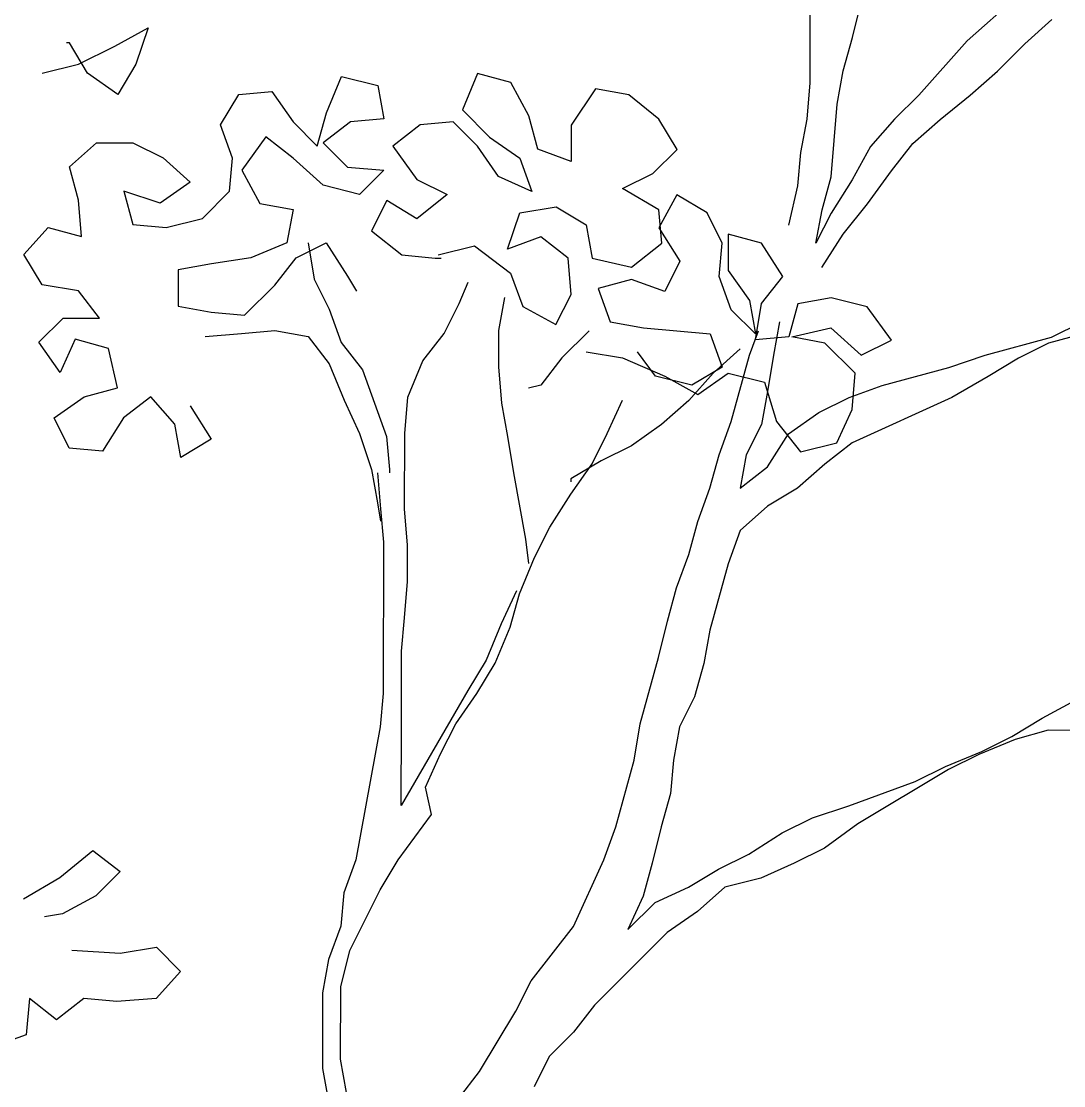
# Model space of a CAD drawing. Header units: millimetres. Extents: x 684983 to 685377, y 990360 to 990509.
# Drawn here: x 685180.149 to 685180.768, y 990434.495 to 990435.127 of the extents above; entities that cross this region are included whole.
import ezdxf

# ---------------------------------------------------------------- set-up
doc = ezdxf.new("R2010")
doc.units = ezdxf.units.MM
doc.layers.add('JACK  FRUIT TREE', color=7, linetype='Continuous')

# ---------------------------------------------------------------- blocks, each defined once
blk = doc.blocks.new('JT')
for p, q in [((0.38565, 1.15972, 157.72663), (0.38569, 1.20518, 157.72663)), ((0.40241, 1.17765, 157.72663), (0.40601, 1.19201, 157.72663)), ((0.46943, 1.19554, 157.72663), (0.44788, 1.17641, 157.72663)), ((0.47061, 1.1752, 157.72663), (0.48138, 1.18476, 157.72663)), ((0.39881, 1.16449, 157.72663), (0.40241, 1.17765, 157.72663)), ((0.44788, 1.17641, 157.72663), (0.42871, 1.15489, 157.72663)), ((0.45983, 1.16444, 157.72663), (0.47061, 1.1752, 157.72663)), ((0.39641, 1.15133, 157.72663), (0.39881, 1.16449, 157.72663)), ((0.44905, 1.15488, 157.72663), (0.45983, 1.16444, 157.72663)), ((0.38444, 1.14536, 157.72663), (0.38565, 1.15972, 157.72663)), ((0.42871, 1.15489, 157.72663), (0.41913, 1.14533, 157.72663)), ((0.43708, 1.14531, 157.72663), (0.44905, 1.15488, 157.72663)), ((0.39399, 1.12262, 157.72663), (0.39641, 1.15133, 157.72663)), ((0.38203, 1.1322, 157.72663), (0.38444, 1.14536, 157.72663)), ((0.41913, 1.14533, 157.72663), (0.40955, 1.13457, 157.72663)), ((0.4263, 1.13575, 157.72663), (0.43708, 1.14531, 157.72663)), ((0.40955, 1.13457, 157.72663), (0.40236, 1.12142, 157.72663)), ((0.41792, 1.12499, 157.72663), (0.4263, 1.13575, 157.72663)), ((0.38082, 1.11904, 157.72663), (0.38203, 1.1322, 157.72663)), ((0.40833, 1.11184, 157.72663), (0.41792, 1.12499, 157.72663)), ((0.39039, 1.10946, 157.72663), (0.39399, 1.12262, 157.72663)), ((0.40236, 1.12142, 157.72663), (0.39397, 1.10826, 157.72663)), ((0.37722, 1.10349, 157.72663), (0.38082, 1.11904, 157.72663)), ((0.39875, 1.09988, 157.72663), (0.40833, 1.11184, 157.72663)), ((0.38798, 1.09631, 157.72663), (0.39039, 1.10946, 157.72663)), ((0.39397, 1.10826, 157.72663), (0.38798, 1.09631, 157.72663)), ((0.39036, 1.08673, 157.72663), (0.39875, 1.09988, 157.72663)), ((0.18698, 1.09649, 157.72663), (0.18936, 1.08213, 157.72663)), ((0.18936, 1.08213, 157.72663), (0.19533, 1.07016, 157.72663)), ((0.24678, 1.07251, 157.72663), (0.25037, 1.08088, 157.72663)), ((0.26473, 1.07488, 157.72663), (0.26232, 1.06172, 157.72663)), ((0.19533, 1.07016, 157.72663), (0.2001, 1.05699, 157.72663)), ((0.24078, 1.06055, 157.72663), (0.24678, 1.07251, 157.72663)), ((0.16062, 1.06062, 157.72663), (0.17378, 1.0618, 157.72663)), ((0.17378, 1.0618, 157.72663), (0.18694, 1.0594, 157.72663)), ((0.26232, 1.06172, 157.72663), (0.26231, 1.04737, 157.72663)), ((0.29821, 1.06169, 157.72663), (0.28744, 1.05093, 157.72663)), ((0.36162, 1.05206, 157.72663), (0.36522, 1.06163, 157.72663)), ((0.37359, 1.06521, 157.72663), (0.37119, 1.05205, 157.72663)), ((0.48127, 1.05913, 157.72663), (0.49324, 1.0651, 157.72663)), ((0.14626, 1.05944, 157.72663), (0.16062, 1.06062, 157.72663)), ((0.18694, 1.0594, 157.72663), (0.19531, 1.04862, 157.72663)), ((0.2324, 1.04979, 157.72663), (0.24078, 1.06055, 157.72663)), ((0.45494, 1.05197, 157.72663), (0.48127, 1.05913, 157.72663)), ((0.49324, 1.06032, 157.72663), (0.48007, 1.05674, 157.72663)), ((0.2001, 1.05699, 157.72663), (0.20847, 1.04622, 157.72663)), ((0.35803, 1.05446, 157.72663), (0.34725, 1.04489, 157.72663)), ((0.48007, 1.05674, 157.72663), (0.4681, 1.05077, 157.72663)), ((0.19531, 1.04862, 157.72663), (0.20128, 1.03426, 157.72663)), ((0.2264, 1.03543, 157.72663), (0.2324, 1.04979, 157.72663)), ((0.28744, 1.05093, 157.72663), (0.27905, 1.04017, 157.72663)), ((0.35441, 1.02574, 157.72663), (0.36162, 1.05206, 157.72663)), ((0.37119, 1.05205, 157.72663), (0.36878, 1.0377, 157.72663)), ((0.44058, 1.0472, 157.72663), (0.45494, 1.05197, 157.72663)), ((0.4681, 1.05077, 157.72663), (0.45613, 1.0436, 157.72663)), ((0.20847, 1.04622, 157.72663), (0.21801, 1.01989, 157.72663)), ((0.26231, 1.04737, 157.72663), (0.26349, 1.03301, 157.72663)), ((0.34725, 1.04489, 157.72663), (0.33767, 1.03414, 157.72663)), ((0.41425, 1.04005, 157.72663), (0.44058, 1.0472, 157.72663)), ((0.45613, 1.0436, 157.72663), (0.44176, 1.03524, 157.72663)), ((0.27905, 1.04017, 157.72663), (0.27426, 1.03898, 157.72663)), ((0.36878, 1.0377, 157.72663), (0.36638, 1.02454, 157.72663)), ((0.40109, 1.03527, 157.72663), (0.41425, 1.04005, 157.72663)), ((0.20128, 1.03426, 157.72663), (0.20725, 1.02109, 157.72663)), ((0.22519, 1.02108, 157.72663), (0.2264, 1.03543, 157.72663)), ((0.26349, 1.03301, 157.72663), (0.26587, 1.01984, 157.72663)), ((0.30536, 1.021, 157.72663), (0.31135, 1.03416, 157.72663)), ((0.33767, 1.03414, 157.72663), (0.3269, 1.02457, 157.72663)), ((0.38912, 1.0293, 157.72663), (0.40109, 1.03527, 157.72663)), ((0.44176, 1.03524, 157.72663), (0.40227, 1.01733, 157.72663)), ((0.37714, 1.02094, 157.72663), (0.38912, 1.0293, 157.72663)), ((0.3269, 1.02457, 157.72663), (0.31492, 1.01621, 157.72663)), ((0.34962, 1.01259, 157.72663), (0.35441, 1.02574, 157.72663)), ((0.36638, 1.02454, 157.72663), (0.36038, 1.01258, 157.72663)), ((0.20725, 1.02109, 157.72663), (0.21202, 1.00673, 157.72663)), ((0.21801, 1.01989, 157.72663), (0.2192, 1.00673, 157.72663)), ((0.22517, 0.99117, 157.72663), (0.22519, 1.02108, 157.72663)), ((0.26587, 1.01984, 157.72663), (0.26825, 1.00548, 157.72663)), ((0.29936, 1.00904, 157.72663), (0.30536, 1.021, 157.72663)), ((0.36876, 1.00778, 157.72663), (0.37714, 1.02094, 157.72663)), ((0.31492, 1.01621, 157.72663), (0.30295, 1.01024, 157.72663)), ((0.40227, 1.01733, 157.72663), (0.39149, 1.00896, 157.72663)), ((0.34602, 0.99943, 157.72663), (0.34962, 1.01259, 157.72663)), ((0.36038, 1.01258, 157.72663), (0.35798, 0.99942, 157.72663)), ((0.21202, 1.00673, 157.72663), (0.2144, 0.99357, 157.72663)), ((0.2192, 1.00673, 157.72663), (0.2192, 1.00553, 157.72663)), ((0.30295, 1.01024, 157.72663), (0.29098, 1.00307, 157.72663)), ((0.29098, 0.99709, 157.72663), (0.29936, 1.00904, 157.72663)), ((0.35798, 0.99942, 157.72663), (0.36876, 1.00778, 157.72663)), ((0.39149, 1.00896, 157.72663), (0.38071, 0.9994, 157.72663)), ((0.21441, 1.00553, 157.72663), (0.21559, 0.99117, 157.72663)), ((0.26825, 1.00548, 157.72663), (0.27301, 0.97916, 157.72663)), ((0.29098, 1.00307, 157.72663), (0.29098, 1.00187, 157.72663)), ((0.34122, 0.98627, 157.72663), (0.34602, 0.99943, 157.72663)), ((0.38071, 0.9994, 157.72663), (0.36874, 0.99223, 157.72663)), ((0.28259, 0.98393, 157.72663), (0.29098, 0.99709, 157.72663)), ((0.2144, 0.99357, 157.72663), (0.21559, 0.98639, 157.72663)), ((0.21559, 0.99117, 157.72663), (0.21678, 0.97801, 157.72663)), ((0.22635, 0.97681, 157.72663), (0.22517, 0.99117, 157.72663)), ((0.36874, 0.99223, 157.72663), (0.35796, 0.98267, 157.72663)), ((0.33762, 0.97312, 157.72663), (0.34122, 0.98627, 157.72663)), ((0.2766, 0.97198, 157.72663), (0.28259, 0.98393, 157.72663)), ((0.35796, 0.98267, 157.72663), (0.35317, 0.96951, 157.72663)), ((0.21678, 0.97801, 157.72663), (0.21672, 0.91819, 157.72663)), ((0.27301, 0.97916, 157.72663), (0.2742, 0.96958, 157.72663)), ((0.22634, 0.96245, 157.72663), (0.22635, 0.97681, 157.72663)), ((0.33282, 0.95996, 157.72663), (0.33762, 0.97312, 157.72663)), ((0.2706, 0.95762, 157.72663), (0.2766, 0.97198, 157.72663)), ((0.35317, 0.96951, 157.72663), (0.34596, 0.9432, 157.72663)), ((0.22513, 0.94809, 157.72663), (0.22634, 0.96245, 157.72663)), ((0.26941, 0.95882, 157.72663), (0.26341, 0.94567, 157.72663)), ((0.267, 0.94447, 157.72663), (0.2706, 0.95762, 157.72663)), ((0.32922, 0.9468, 157.72663), (0.33282, 0.95996, 157.72663)), ((0.22392, 0.93493, 157.72663), (0.22513, 0.94809, 157.72663)), ((0.26341, 0.94567, 157.72663), (0.25742, 0.93131, 157.72663)), ((0.261, 0.93011, 157.72663), (0.267, 0.94447, 157.72663)), ((0.32561, 0.93245, 157.72663), (0.32922, 0.9468, 157.72663)), ((0.34596, 0.9432, 157.72663), (0.34356, 0.93004, 157.72663)), ((0.22389, 0.90622, 157.72663), (0.22392, 0.93493, 157.72663)), ((0.25742, 0.93131, 157.72663), (0.25023, 0.91936, 157.72663)), ((0.31841, 0.90613, 157.72663), (0.32561, 0.93245, 157.72663)), ((0.25381, 0.91816, 157.72663), (0.261, 0.93011, 157.72663)), ((0.34356, 0.93004, 157.72663), (0.33996, 0.91688, 157.72663)), ((0.21672, 0.91819, 157.72663), (0.21552, 0.90503, 157.72663)), ((0.25023, 0.91936, 157.72663), (0.22386, 0.87391, 157.72663)), ((0.24543, 0.9062, 157.72663), (0.25381, 0.91816, 157.72663)), ((0.33996, 0.91688, 157.72663), (0.33396, 0.90492, 157.72663)), ((0.47754, 0.90838, 157.72663), (0.49071, 0.91555, 157.72663)), ((0.22386, 0.87391, 157.72663), (0.22389, 0.90622, 157.72663)), ((0.23943, 0.89424, 157.72663), (0.24543, 0.9062, 157.72663)), ((0.31601, 0.89178, 157.72663), (0.31841, 0.90613, 157.72663)), ((0.46557, 0.90121, 157.72663), (0.47754, 0.90838, 157.72663)), ((0.21552, 0.90503, 157.72663), (0.2059, 0.85239, 157.72663)), ((0.33396, 0.90492, 157.72663), (0.33156, 0.89176, 157.72663)), ((0.4536, 0.89524, 157.72663), (0.46557, 0.90121, 157.72663)), ((0.47993, 0.90359, 157.72663), (0.46677, 0.90001, 157.72663)), ((0.49548, 0.90358, 157.72663), (0.47993, 0.90359, 157.72663)), ((0.46677, 0.90001, 157.72663), (0.4524, 0.89404, 157.72663)), ((0.23344, 0.88108, 157.72663), (0.23943, 0.89424, 157.72663)), ((0.43924, 0.88927, 157.72663), (0.4536, 0.89524, 157.72663)), ((0.4524, 0.89404, 157.72663), (0.44043, 0.88807, 157.72663)), ((0.3088, 0.86546, 157.72663), (0.31601, 0.89178, 157.72663)), ((0.33156, 0.89176, 157.72663), (0.33035, 0.8786, 157.72663)), ((0.42727, 0.8833, 157.72663), (0.43924, 0.88927, 157.72663)), ((0.44043, 0.88807, 157.72663), (0.40452, 0.86657, 157.72663)), ((0.23582, 0.87031, 157.72663), (0.23344, 0.88108, 157.72663)), ((0.40094, 0.87375, 157.72663), (0.42727, 0.8833, 157.72663)), ((0.33035, 0.8786, 157.72663), (0.32675, 0.86544, 157.72663)), ((0.38658, 0.86898, 157.72663), (0.40094, 0.87375, 157.72663)), ((0.22265, 0.85238, 157.72663), (0.23582, 0.87031, 157.72663)), ((0.37461, 0.86301, 157.72663), (0.38658, 0.86898, 157.72663)), ((0.304, 0.8523, 157.72663), (0.3088, 0.86546, 157.72663)), ((0.32675, 0.86544, 157.72663), (0.32315, 0.85109, 157.72663)), ((0.40452, 0.86657, 157.72663), (0.39135, 0.85701, 157.72663)), ((0.36144, 0.85465, 157.72663), (0.37461, 0.86301, 157.72663)), ((0.39135, 0.85701, 157.72663), (0.37938, 0.85104, 157.72663)), ((0.2059, 0.85239, 157.72663), (0.2011, 0.83924, 157.72663)), ((0.21546, 0.84042, 157.72663), (0.22265, 0.85238, 157.72663)), ((0.29202, 0.82599, 157.72663), (0.304, 0.8523, 157.72663)), ((0.32315, 0.85109, 157.72663), (0.31955, 0.83793, 157.72663)), ((0.34947, 0.84867, 157.72663), (0.36144, 0.85465, 157.72663)), ((0.37938, 0.85104, 157.72663), (0.36621, 0.84507, 157.72663)), ((0.3375, 0.84151, 157.72663), (0.34947, 0.84867, 157.72663)), ((0.36621, 0.84507, 157.72663), (0.35185, 0.84149, 157.72663)), ((0.2011, 0.83924, 157.72663), (0.19989, 0.82608, 157.72663)), ((0.20347, 0.8165, 157.72663), (0.21546, 0.84042, 157.72663)), ((0.32433, 0.83554, 157.72663), (0.3375, 0.84151, 157.72663)), ((0.35185, 0.84149, 157.72663), (0.34108, 0.83193, 157.72663)), ((0.31955, 0.83793, 157.72663), (0.31355, 0.82478, 157.72663)), ((0.31355, 0.82478, 157.72663), (0.32433, 0.83554, 157.72663)), ((0.34108, 0.83193, 157.72663), (0.3291, 0.82357, 157.72663)), ((0.19989, 0.82608, 157.72663), (0.19509, 0.81292, 157.72663)), ((0.27525, 0.80447, 157.72663), (0.29202, 0.82599, 157.72663)), ((0.3291, 0.82357, 157.72663), (0.30036, 0.79488, 157.72663)), ((0.19509, 0.81292, 157.72663), (0.19269, 0.79976, 157.72663)), ((0.19987, 0.80215, 157.72663), (0.20347, 0.8165, 157.72663)), ((0.26925, 0.79251, 157.72663), (0.27525, 0.80447, 157.72663)), ((0.19984, 0.77343, 157.72663), (0.19987, 0.80215, 157.72663)), ((0.19269, 0.79976, 157.72663), (0.19266, 0.76985, 157.72663)), ((0.25487, 0.7686, 157.72663), (0.26925, 0.79251, 157.72663)), ((0.30036, 0.79488, 157.72663), (0.29198, 0.78412, 157.72663)), ((0.29198, 0.78412, 157.72663), (0.2824, 0.77455, 157.72663)), ((0.20222, 0.76027, 157.72663), (0.19984, 0.77343, 157.72663)), ((0.2824, 0.77455, 157.72663), (0.2764, 0.7626, 157.72663)), ((0.19266, 0.76985, 157.72663), (0.19504, 0.75669, 157.72663)), ((0.24649, 0.75784, 157.72663), (0.25487, 0.7686, 157.72663))]:
    blk.add_line(p, q)
at = {"color": 3}
for p, q in [((0.11047, 1.17433, 157.72663), (0.12364, 1.1815, 157.72663)), ((0.12364, 1.1815, 157.72663), (0.11884, 1.16714, 157.72663)), ((0.09253, 1.17554, 157.72663), (0.09133, 1.17554, 157.72663)), ((0.0997, 1.16357, 157.72663), (0.09253, 1.17554, 157.72663)), ((0.09611, 1.16716, 157.72663), (0.11047, 1.17433, 157.72663)), ((0.08175, 1.16359, 157.72663), (0.09611, 1.16716, 157.72663)), ((0.11884, 1.16714, 157.72663), (0.11165, 1.15518, 157.72663)), ((0.11165, 1.15518, 157.72663), (0.0997, 1.16357, 157.72663)), ((0.25404, 1.16343, 157.72663), (0.24804, 1.14908, 157.72663)), ((0.2672, 1.15983, 157.72663), (0.25404, 1.16343, 157.72663)), ((0.1942, 1.14793, 157.72663), (0.2002, 1.16228, 157.72663)), ((0.2002, 1.16228, 157.72663), (0.21455, 1.15868, 157.72663)), ((0.21455, 1.15868, 157.72663), (0.21693, 1.14552, 157.72663)), ((0.27436, 1.14666, 157.72663), (0.2672, 1.15983, 157.72663)), ((0.15232, 1.14318, 157.72663), (0.15951, 1.15514, 157.72663)), ((0.15951, 1.15514, 157.72663), (0.17267, 1.15633, 157.72663)), ((0.17267, 1.15633, 157.72663), (0.18104, 1.14435, 157.72663)), ((0.30069, 1.1574, 157.72663), (0.29111, 1.14306, 157.72663)), ((0.31385, 1.155, 157.72663), (0.30069, 1.1574, 157.72663)), ((0.32581, 1.14542, 157.72663), (0.31385, 1.155, 157.72663)), ((0.1906, 1.13477, 157.72663), (0.1942, 1.14793, 157.72663)), ((0.21693, 1.14552, 157.72663), (0.20377, 1.14433, 157.72663)), ((0.24804, 1.14908, 157.72663), (0.2588, 1.1383, 157.72663)), ((0.27794, 1.1335, 157.72663), (0.27436, 1.14666, 157.72663)), ((0.15709, 1.13002, 157.72663), (0.15232, 1.14318, 157.72663)), ((0.18104, 1.14435, 157.72663), (0.1906, 1.13477, 157.72663)), ((0.20377, 1.14433, 157.72663), (0.19299, 1.13597, 157.72663)), ((0.23129, 1.14311, 157.72663), (0.22051, 1.13475, 157.72663)), ((0.24445, 1.14429, 157.72663), (0.23129, 1.14311, 157.72663)), ((0.25401, 1.13471, 157.72663), (0.24445, 1.14429, 157.72663)), ((0.29111, 1.14306, 157.72663), (0.2911, 1.1287, 157.72663)), ((0.33298, 1.13345, 157.72663), (0.32581, 1.14542, 157.72663)), ((0.17026, 1.13838, 157.72663), (0.16068, 1.12523, 157.72663)), ((0.18102, 1.13, 157.72663), (0.17026, 1.13838, 157.72663)), ((0.2588, 1.1383, 157.72663), (0.27076, 1.12991, 157.72663)), ((0.09248, 1.12649, 157.72663), (0.10326, 1.13605, 157.72663)), ((0.10326, 1.13605, 157.72663), (0.11762, 1.13604, 157.72663)), ((0.11762, 1.13604, 157.72663), (0.12958, 1.13004, 157.72663)), ((0.19299, 1.13597, 157.72663), (0.20256, 1.12639, 157.72663)), ((0.22051, 1.13475, 157.72663), (0.23007, 1.12158, 157.72663)), ((0.26238, 1.12274, 157.72663), (0.25401, 1.13471, 157.72663)), ((0.2911, 1.1287, 157.72663), (0.27794, 1.1335, 157.72663)), ((0.3234, 1.12388, 157.72663), (0.33298, 1.13345, 157.72663)), ((0.12958, 1.13004, 157.72663), (0.14034, 1.12046, 157.72663)), ((0.15589, 1.11686, 157.72663), (0.15709, 1.13002, 157.72663)), ((0.19298, 1.11922, 157.72663), (0.18102, 1.13, 157.72663)), ((0.27076, 1.12991, 157.72663), (0.27553, 1.11675, 157.72663)), ((0.09606, 1.11332, 157.72663), (0.09248, 1.12649, 157.72663)), ((0.16068, 1.12523, 157.72663), (0.16785, 1.11206, 157.72663)), ((0.20256, 1.12639, 157.72663), (0.21691, 1.12518, 157.72663)), ((0.21691, 1.12518, 157.72663), (0.20733, 1.11561, 157.72663)), ((0.14034, 1.12046, 157.72663), (0.12836, 1.1121, 157.72663)), ((0.23007, 1.12158, 157.72663), (0.24203, 1.11558, 157.72663)), ((0.27553, 1.11675, 157.72663), (0.26238, 1.12274, 157.72663)), ((0.31143, 1.11791, 157.72663), (0.3234, 1.12388, 157.72663)), ((0.12836, 1.1121, 157.72663), (0.11401, 1.1169, 157.72663)), ((0.11401, 1.1169, 157.72663), (0.11759, 1.10373, 157.72663)), ((0.14511, 1.1061, 157.72663), (0.15589, 1.11686, 157.72663)), ((0.20733, 1.11561, 157.72663), (0.19298, 1.11922, 157.72663)), ((0.32578, 1.10952, 157.72663), (0.31143, 1.11791, 157.72663)), ((0.09724, 1.09896, 157.72663), (0.09606, 1.11332, 157.72663)), ((0.16785, 1.11206, 157.72663), (0.18101, 1.10966, 157.72663)), ((0.2181, 1.11321, 157.72663), (0.21211, 1.10125, 157.72663)), ((0.23006, 1.10602, 157.72663), (0.2181, 1.11321, 157.72663)), ((0.24203, 1.11558, 157.72663), (0.23006, 1.10602, 157.72663)), ((0.33296, 1.1155, 157.72663), (0.32577, 1.10234, 157.72663)), ((0.34492, 1.10831, 157.72663), (0.33296, 1.1155, 157.72663)), ((0.18101, 1.10966, 157.72663), (0.1786, 1.0965, 157.72663)), ((0.26594, 1.09402, 157.72663), (0.27074, 1.10838, 157.72663)), ((0.27074, 1.10838, 157.72663), (0.2851, 1.11076, 157.72663)), ((0.2851, 1.11076, 157.72663), (0.29706, 1.10357, 157.72663)), ((0.32696, 1.09636, 157.72663), (0.32578, 1.10952, 157.72663)), ((0.35089, 1.09634, 157.72663), (0.34492, 1.10831, 157.72663)), ((0.11759, 1.10373, 157.72663), (0.13075, 1.10252, 157.72663)), ((0.13075, 1.10252, 157.72663), (0.14511, 1.1061, 157.72663)), ((0.29706, 1.10357, 157.72663), (0.29944, 1.0904, 157.72663)), ((0.0745, 1.09181, 157.72663), (0.08409, 1.10257, 157.72663)), ((0.08409, 1.10257, 157.72663), (0.09724, 1.09896, 157.72663)), ((0.21211, 1.10125, 157.72663), (0.22406, 1.09167, 157.72663)), ((0.32577, 1.10234, 157.72663), (0.33413, 1.08918, 157.72663)), ((0.35329, 1.09993, 157.72663), (0.35327, 1.08557, 157.72663)), ((0.36644, 1.09632, 157.72663), (0.35329, 1.09993, 157.72663)), ((0.1786, 1.0965, 157.72663), (0.16424, 1.09053, 157.72663)), ((0.18218, 1.09051, 157.72663), (0.19415, 1.09648, 157.72663)), ((0.19415, 1.09648, 157.72663), (0.20252, 1.08331, 157.72663)), ((0.23842, 1.09166, 157.72663), (0.25278, 1.09523, 157.72663)), ((0.25278, 1.09523, 157.72663), (0.26713, 1.08445, 157.72663)), ((0.2791, 1.0988, 157.72663), (0.26594, 1.09402, 157.72663)), ((0.28987, 1.09041, 157.72663), (0.2791, 1.0988, 157.72663)), ((0.31499, 1.0868, 157.72663), (0.32696, 1.09636, 157.72663)), ((0.34968, 1.08318, 157.72663), (0.35089, 1.09634, 157.72663)), ((0.37481, 1.08316, 157.72663), (0.36644, 1.09632, 157.72663)), ((0.08167, 1.07984, 157.72663), (0.0745, 1.09181, 157.72663)), ((0.22406, 1.09167, 157.72663), (0.23722, 1.09046, 157.72663)), ((0.14868, 1.08815, 157.72663), (0.13552, 1.08577, 157.72663)), ((0.16424, 1.09053, 157.72663), (0.14868, 1.08815, 157.72663)), ((0.1738, 1.07975, 157.72663), (0.18218, 1.09051, 157.72663)), ((0.23722, 1.09046, 157.72663), (0.23961, 1.09046, 157.72663)), ((0.29105, 1.07605, 157.72663), (0.28987, 1.09041, 157.72663)), ((0.29944, 1.0904, 157.72663), (0.31499, 1.0868, 157.72663)), ((0.33413, 1.08918, 157.72663), (0.32814, 1.07722, 157.72663)), ((0.13552, 1.08577, 157.72663), (0.1355, 1.07141, 157.72663)), ((0.20252, 1.08331, 157.72663), (0.2061, 1.07733, 157.72663)), ((0.26713, 1.08445, 157.72663), (0.2719, 1.07129, 157.72663)), ((0.35446, 1.07001, 157.72663), (0.34968, 1.08318, 157.72663)), ((0.35327, 1.08557, 157.72663), (0.36164, 1.0736, 157.72663)), ((0.36642, 1.0724, 157.72663), (0.37481, 1.08316, 157.72663)), ((0.09603, 1.07743, 157.72663), (0.08167, 1.07984, 157.72663)), ((0.16182, 1.0678, 157.72663), (0.1738, 1.07975, 157.72663)), ((0.31498, 1.08201, 157.72663), (0.30182, 1.07844, 157.72663)), ((0.30182, 1.07844, 157.72663), (0.30659, 1.06527, 157.72663)), ((0.32814, 1.07722, 157.72663), (0.31498, 1.08201, 157.72663)), ((0.10439, 1.06665, 157.72663), (0.09603, 1.07743, 157.72663)), ((0.28506, 1.06409, 157.72663), (0.29105, 1.07605, 157.72663)), ((0.39394, 1.07476, 157.72663), (0.38078, 1.07238, 157.72663)), ((0.4083, 1.07116, 157.72663), (0.39394, 1.07476, 157.72663)), ((0.1355, 1.07141, 157.72663), (0.14866, 1.06901, 157.72663)), ((0.2719, 1.07129, 157.72663), (0.28506, 1.06409, 157.72663)), ((0.36402, 1.06043, 157.72663), (0.35446, 1.07001, 157.72663)), ((0.36164, 1.0736, 157.72663), (0.36402, 1.06043, 157.72663)), ((0.36402, 1.05804, 157.72663), (0.36642, 1.0724, 157.72663)), ((0.38078, 1.07238, 157.72663), (0.37718, 1.05922, 157.72663)), ((0.41786, 1.05799, 157.72663), (0.4083, 1.07116, 157.72663)), ((0.08045, 1.0571, 157.72663), (0.09004, 1.06667, 157.72663)), ((0.09004, 1.06667, 157.72663), (0.10439, 1.06665, 157.72663)), ((0.14866, 1.06901, 157.72663), (0.16182, 1.0678, 157.72663)), ((0.30659, 1.06527, 157.72663), (0.31975, 1.06287, 157.72663)), ((0.31975, 1.06287, 157.72663), (0.34607, 1.06045, 157.72663)), ((0.37837, 1.05922, 157.72663), (0.39393, 1.0628, 157.72663)), ((0.39393, 1.0628, 157.72663), (0.40589, 1.05202, 157.72663)), ((0.08882, 1.04513, 157.72663), (0.08045, 1.0571, 157.72663)), ((0.09481, 1.05829, 157.72663), (0.08882, 1.04513, 157.72663)), ((0.10797, 1.05469, 157.72663), (0.09481, 1.05829, 157.72663)), ((0.34607, 1.06045, 157.72663), (0.35085, 1.04728, 157.72663)), ((0.37718, 1.05922, 157.72663), (0.36402, 1.05804, 157.72663)), ((0.39153, 1.05682, 157.72663), (0.37837, 1.05922, 157.72663)), ((0.40589, 1.05202, 157.72663), (0.41786, 1.05799, 157.72663)), ((0.11155, 1.03913, 157.72663), (0.10797, 1.05469, 157.72663)), ((0.29701, 1.05332, 157.72663), (0.31137, 1.05091, 157.72663)), ((0.32452, 1.04372, 157.72663), (0.31735, 1.0533, 157.72663)), ((0.40349, 1.04484, 157.72663), (0.39153, 1.05682, 157.72663)), ((0.31137, 1.05091, 157.72663), (0.32811, 1.04372, 157.72663)), ((0.35085, 1.04728, 157.72663), (0.33887, 1.04012, 157.72663)), ((0.34126, 1.03652, 157.72663), (0.35324, 1.04489, 157.72663)), ((0.35324, 1.04489, 157.72663), (0.36759, 1.04129, 157.72663)), ((0.40228, 1.03049, 157.72663), (0.40349, 1.04484, 157.72663)), ((0.33887, 1.04012, 157.72663), (0.32452, 1.04372, 157.72663)), ((0.32811, 1.04372, 157.72663), (0.34126, 1.03652, 157.72663)), ((0.36759, 1.04129, 157.72663), (0.37236, 1.02573, 157.72663)), ((0.09838, 1.03555, 157.72663), (0.11155, 1.03913, 157.72663)), ((0.08641, 1.02719, 157.72663), (0.09838, 1.03555, 157.72663)), ((0.1247, 1.03553, 157.72663), (0.11393, 1.02716, 157.72663)), ((0.13427, 1.02475, 157.72663), (0.1247, 1.03553, 157.72663)), ((0.14025, 1.03192, 157.72663), (0.14862, 1.01875, 157.72663)), ((0.39628, 1.01733, 157.72663), (0.40228, 1.03049, 157.72663)), ((0.09238, 1.01522, 157.72663), (0.08641, 1.02719, 157.72663)), ((0.11393, 1.02716, 157.72663), (0.10554, 1.01401, 157.72663)), ((0.13665, 1.01159, 157.72663), (0.13427, 1.02475, 157.72663)), ((0.37236, 1.02573, 157.72663), (0.38192, 1.01376, 157.72663)), ((0.10554, 1.01401, 157.72663), (0.09238, 1.01522, 157.72663)), ((0.14862, 1.01875, 157.72663), (0.13665, 1.01159, 157.72663)), ((0.38192, 1.01376, 157.72663), (0.39628, 1.01733, 157.72663)), ((0.08864, 0.84532, 157.72663), (0.10181, 0.85608, 157.72663)), ((0.10181, 0.85608, 157.72663), (0.11257, 0.84769, 157.72663)), ((0.11257, 0.84769, 157.72663), (0.10299, 0.83813, 157.72663)), ((0.07427, 0.83696, 157.72663), (0.08864, 0.84532, 157.72663)), ((0.10299, 0.83813, 157.72663), (0.08982, 0.83096, 157.72663)), ((0.08982, 0.83096, 157.72663), (0.08264, 0.82977, 157.72663)), ((0.11254, 0.81539, 157.72663), (0.1269, 0.81777, 157.72663)), ((0.1269, 0.81777, 157.72663), (0.13646, 0.80819, 157.72663)), ((0.0934, 0.8166, 157.72663), (0.11254, 0.81539, 157.72663)), ((0.13646, 0.80819, 157.72663), (0.12688, 0.79743, 157.72663)), ((0.07663, 0.79748, 157.72663), (0.07542, 0.78312, 157.72663)), ((0.08739, 0.78909, 157.72663), (0.07663, 0.79748, 157.72663)), ((0.09816, 0.79746, 157.72663), (0.08739, 0.78909, 157.72663)), ((0.11132, 0.79625, 157.72663), (0.09816, 0.79746, 157.72663)), ((0.12688, 0.79743, 157.72663), (0.11132, 0.79625, 157.72663)), ((0.07542, 0.78312, 157.72663), (0.06225, 0.77835, 157.72663))]:
    blk.add_line(p, q, dxfattribs=at)

msp = doc.modelspace()

# ---------------------------------------------------------------- block references
at = {"layer": 'JACK  FRUIT TREE', "xscale": 1.5, "yscale": 1.5, "zscale": 1.5}
msp.add_blockref('JT', (685180.039, 990433.35086, -137.71795), dxfattribs=at)

doc.saveas('drawing.dxf')
